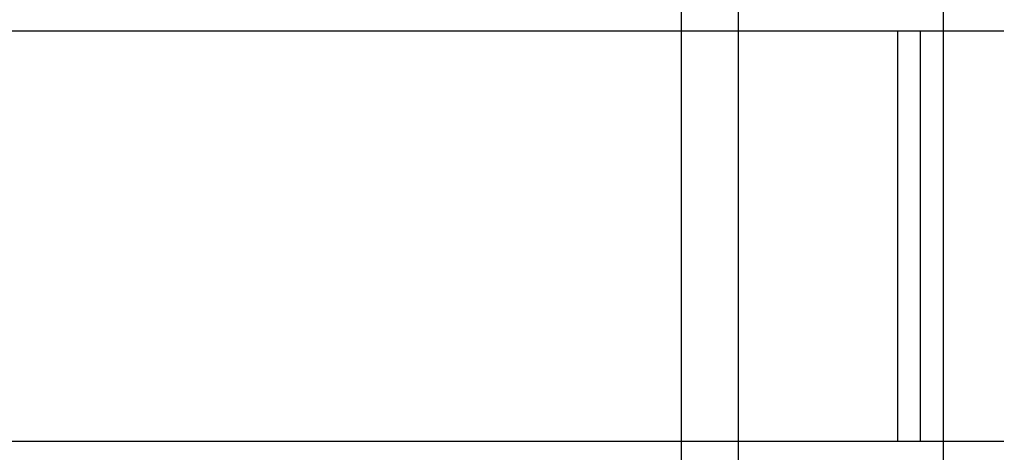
# Model space of a CAD drawing. Header units: millimetres. Extents: x -191664 to 191490, y -197311 to 10263.
# Drawn here: x 1994.5 to 2423.3, y -118145 to -117955 of the extents above; entities that cross this region are included whole.
import ezdxf

# ---------------------------------------------------------------- set-up
doc = ezdxf.new("R2010")
doc.units = ezdxf.units.MM
doc.layers.add('DET_briquetadora_frontal', color=7, linetype='Continuous', lineweight=0)
doc.layers.add('R15_COTAS_TRANSPORTE_P', color=1, linetype='Continuous', lineweight=0)
doc.dimstyles.new('PLANTA_20', dxfattribs={"dimtxt": 50, "dimasz": 30, "dimexe": 30, "dimexo": 16, "dimgap": 20, "dimtad": 1, "dimtih": 1, "dimtoh": 1, "dimdec": 1, "dimzin": 0, "dimdsep": 46, "dimcen": 0.09, "dimadec": 0, "dimazin": 0, "dimtfac": 1, "dimtdec": 4, "dimtofl": 0, "dimtmove": 0, "dimatfit": 3, "dimfxl": 1, "dimtolj": 1, "dimtzin": 0, "dimarcsym": 0})

# ---------------------------------------------------------------- blocks, each defined once
blk = doc.blocks.new('*D133')
at = {"layer": 'Defpoints', "color": 0, "transparency": 16777216}
for p in [(439.69, -194147.98), (217.89, -194406.09), (-500, -194490), (-500, -194490), (500, -194490)]:
    blk.add_point(p, dxfattribs=at)
at = {"layer": 'R15_COTAS_TRANSPORTE_P', "color": 0, "lineweight": -2, "transparency": 16777216}
blk.add_arc((-500, -194490), 722.77, 2.37834, 17.62166, dxfattribs=at)
at = {"layer": 'R15_COTAS_TRANSPORTE_P', "color": 0, "transparency": 16777216}
for points in [[(184.12, -194272.81), (193.59, -194269.58), (179.18, -194242.8)], [(227.15, -194459.9), (217.15, -194460.11), (222.77, -194490)]]:
    blk.add_solid(points, dxfattribs=at)

msp = doc.modelspace()

# ---------------------------------------------------------------- linework, layer by layer
at = {"layer": 'DET_briquetadora_frontal', "color": 251, "true_color": 0x53616b}
for p, q in [((2285, -118200), (2285, -117910)), ((2400, -118200), (2400, -117910)), ((2310, -117960), (2310, -117950)), ((640, -117960), (2310, -117960)), ((2310, -117960), (2460, -117960)), ((2310, -118140), (2310, -117960)), ((2380, -117960), (2390, -117960)), ((2380, -118140), (2380, -117960)), ((2390, -118140), (2390, -117960)), ((640, -118140), (2310, -118140)), ((2310, -118140), (2460, -118140)), ((2310, -118150), (2310, -118140)), ((2380, -118140), (2390, -118140))]:
    msp.add_line(p, q, dxfattribs=at)

# ---------------------------------------------------------------- dimensions: what is measured, and where the dimension line sits
at = {"layer": 'R15_COTAS_TRANSPORTE_P'}
dim = msp.add_angular_dim_2l(base=(217.89, -194406.09), line1=((-500, -194490), (500, -194490)), line2=((-500, -194490), (439.69, -194147.98)), dimstyle='PLANTA_20', dxfattribs=at)
dim.commit()
dim.dimension.update_dxf_attribs({"geometry": '*D133', "text_midpoint": (191490.46, -33543.69)})

doc.saveas('drawing.dxf')
